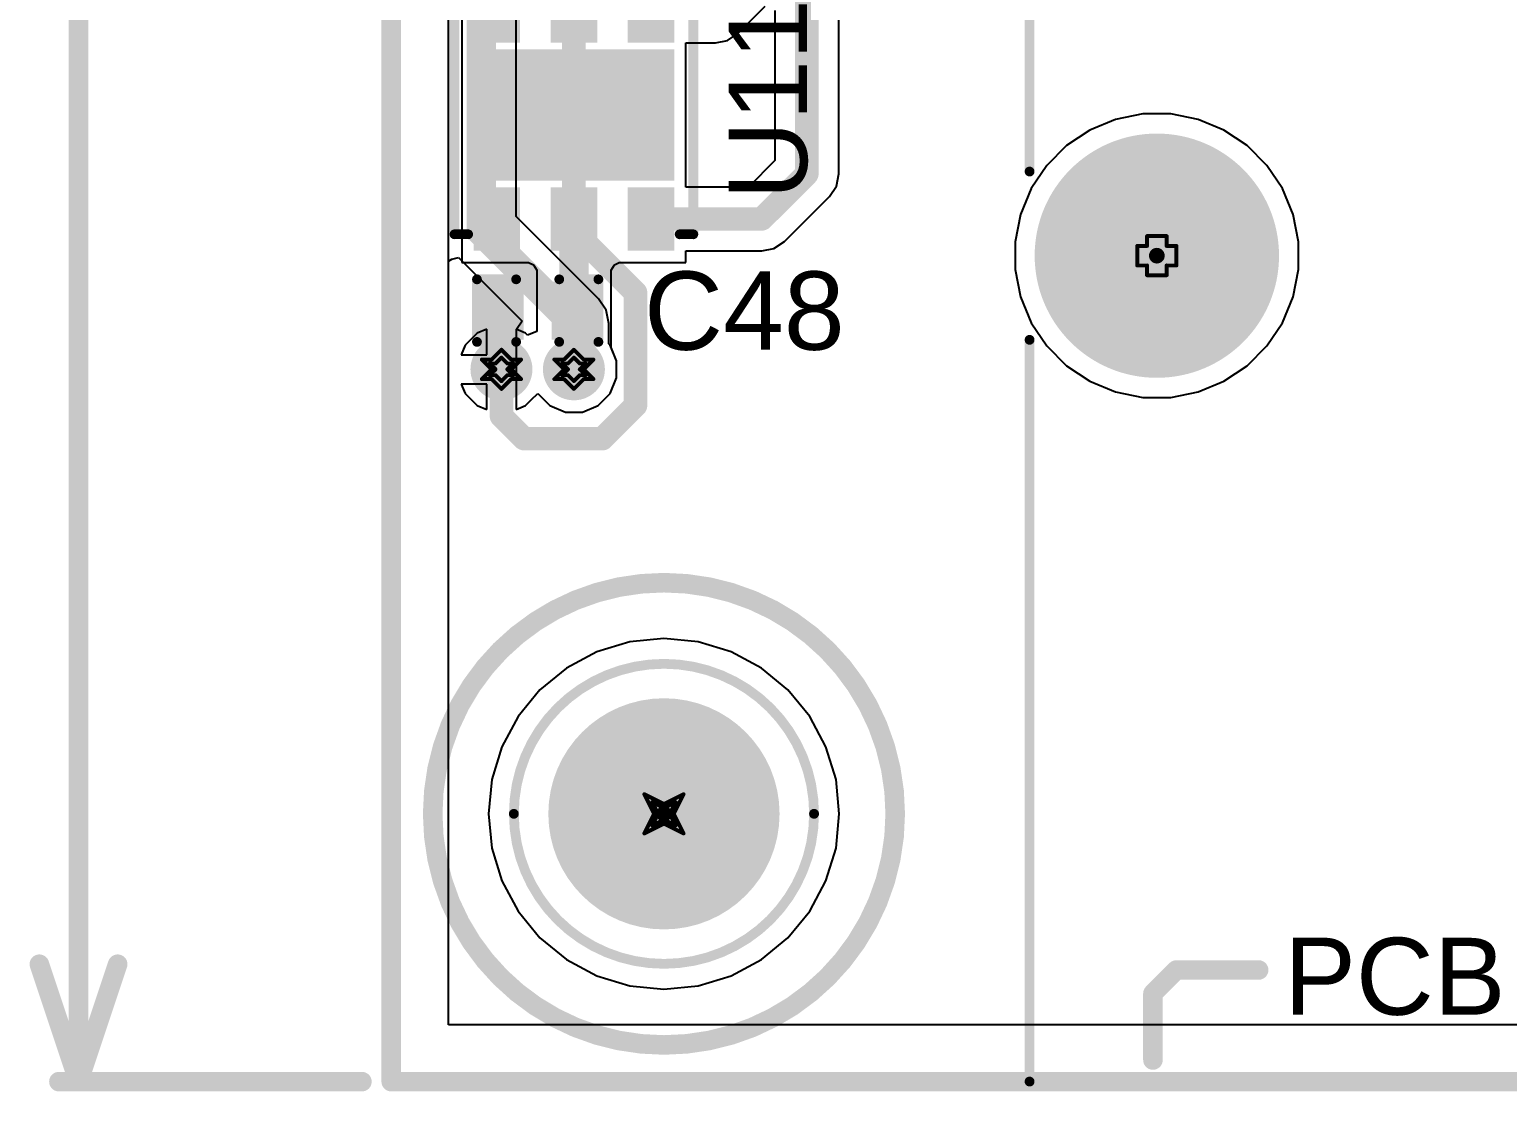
# Model space of a CAD drawing. Header units: inches. Extents: x -18 to 237, y -41 to 211.
# Drawn here: x -8.23 to 10.94, y -3.6 to 10.18 of the extents above; entities that cross this region are included whole.
import ezdxf

# ---------------------------------------------------------------- set-up
doc = ezdxf.new("R2010")
doc.units = ezdxf.units.IN
for name, color, linetype in [('Board Outline', 216, 'Continuous'), ('Bottom Layer', 5, 'Continuous'), ('Bottom Solder', 6, 'Continuous'), ('Dimensions', 6, 'Continuous'), ('Drill Drawing', 1, 'Continuous'), ('Keep-Out Layer', 6, 'Continuous'), ('Pad Holes', 156, 'Continuous'), ('Top Layer', 1, 'Continuous'), ('Top Overlay', 2, 'Continuous'), ('Top Paste', 8, 'Continuous'), ('Top Solder', 216, 'Continuous'), ('Via Holes', 16, 'Continuous')]:
    doc.layers.add(name, color=color, linetype=linetype)
doc.styles.add('Arial', font='', dxfattribs={"height": 0.2})
doc.styles.get('Arial').set_extended_font_data('Arial')

# ---------------------------------------------------------------- blocks, each defined once
blk = doc.blocks.new('DS1133_01_S60BPS_4')
at = {"layer": 'Bottom Solder'}
h = blk.add_hatch(color=6, dxfattribs=at)
edge = h.paths.add_edge_path()
edge.add_arc((-5.08, -7.62), 0.102, 0, 360)
at = {"layer": 'Pad Holes'}
h = blk.add_hatch(color=7, dxfattribs=at)
edge = h.paths.add_edge_path()
edge.add_arc((-5.08, -7.62), 1.585, 0, 360)
at = {"layer": 'Top Solder'}
h = blk.add_hatch(color=216, dxfattribs=at)
edge = h.paths.add_edge_path()
edge.add_arc((-5.08, -7.62), 0.102, 0, 360)
at = {"layer": 'Top Overlay'}
for points in [[(-6.731, -6.528, 0.127, 0.127, 0), (-6.731, 2.337, 0.127, 0.127, 0)], [(-6.731, -18.339, 0.127, 0.127, 0), (-6.731, -8.712, 0.127, 0.127, 0)], [(-5.131, -17.196, 0.254, 0.254, 0), (-4.826, -16.891, 0.254, 0.254, 0)], [(-4.826, -16.891, 0.254, 0.254, 0), (-3.759, -16.891, 0.254, 0.254, 0)], [(-5.131, -18.059, 0.254, 0.254, 0), (-5.131, -17.196, 0.254, 0.254, 0)], [(-6.731, -18.339, 0.127, 0.127, 0), (6.731, -18.339, 0.127, 0.127, 0)]]:
    blk.add_lwpolyline(points, format="xyseb", dxfattribs=at)
for points in [[(-6.763, -6.528, 0.0635, 0.0635, 1), (-6.699, -6.528, 0.0635, 0.0635, 1)], [(-6.763, -8.712, 0.0635, 0.0635, 1), (-6.699, -8.712, 0.0635, 0.0635, 1)], [(-4.889, -16.891, 0.127, 0.127, 1), (-4.762, -16.891, 0.127, 0.127, 1)], [(-4.889, -16.891, 0.127, 0.127, 1), (-4.762, -16.891, 0.127, 0.127, 1)], [(-3.823, -16.891, 0.127, 0.127, 1), (-3.696, -16.891, 0.127, 0.127, 1)], [(-5.194, -17.196, 0.127, 0.127, 1), (-5.067, -17.196, 0.127, 0.127, 1)], [(-5.194, -17.196, 0.127, 0.127, 1), (-5.067, -17.196, 0.127, 0.127, 1)], [(-5.194, -18.059, 0.127, 0.127, 1), (-5.067, -18.059, 0.127, 0.127, 1)], [(-6.763, -18.339, 0.0635, 0.0635, 1), (-6.699, -18.339, 0.0635, 0.0635, 1)], [(-6.763, -18.339, 0.0635, 0.0635, 1), (-6.699, -18.339, 0.0635, 0.0635, 1)]]:
    blk.add_lwpolyline(points, format="xyseb", close=True, dxfattribs=at)
at = {"layer": 'Top Overlay', "style": 'Arial'}
blk.add_text('PCB Edge', height=1, dxfattribs=at).set_placement((-3.429, -17.472))
blk = doc.blocks.new('DFN_6_EP_3_3__11')
at = {"layer": 'Top Layer'}
for points in [[(-1.66, 1.2), (-1.04, 1.2), (-1.04, 0.8), (-1.66, 0.8)], [(-0.75, 1.2), (0.75, 1.2), (0.75, -1.2), (-0.75, -1.2)], [(1.04, 1.2), (1.66, 1.2), (1.66, 0.8), (1.04, 0.8)], [(-1.66, 0.2), (-1.04, 0.2), (-1.04, -0.2), (-1.66, -0.2)], [(1.04, 0.2), (1.66, 0.2), (1.66, -0.2), (1.04, -0.2)], [(-1.66, -0.8), (-1.04, -0.8), (-1.04, -1.2), (-1.66, -1.2)], [(1.04, -0.8), (1.66, -0.8), (1.66, -1.2), (1.04, -1.2)]]:
    blk.add_hatch(color=1, dxfattribs=at).paths.add_polyline_path(points)
at = {"layer": 'Top Paste'}
for points in [[(-1.66, 1.2), (-1.04, 1.2), (-1.04, 0.8), (-1.66, 0.8)], [(-0.75, 1.2), (0.75, 1.2), (0.75, -1.2), (-0.75, -1.2)], [(1.04, 1.2), (1.66, 1.2), (1.66, 0.8), (1.04, 0.8)], [(-1.66, 0.2), (-1.04, 0.2), (-1.04, -0.2), (-1.66, -0.2)], [(1.04, 0.2), (1.66, 0.2), (1.66, -0.2), (1.04, -0.2)], [(-1.66, -0.8), (-1.04, -0.8), (-1.04, -1.2), (-1.66, -1.2)], [(1.04, -0.8), (1.66, -0.8), (1.66, -1.2), (1.04, -1.2)]]:
    blk.add_hatch(color=8, dxfattribs=at).paths.add_polyline_path(points)
at = {"layer": 'Top Solder'}
for points in [[(-1.762, 1.302), (-0.938, 1.302), (-0.938, 0.698), (-1.762, 0.698)], [(-0.852, 1.302), (0.852, 1.302), (0.852, -1.302), (-0.852, -1.302)], [(0.938, 1.302), (1.762, 1.302), (1.762, 0.698), (0.938, 0.698)], [(-1.762, 0.302), (-0.938, 0.302), (-0.938, -0.302), (-1.762, -0.302)], [(0.938, 0.302), (1.762, 0.302), (1.762, -0.302), (0.938, -0.302)], [(-1.762, -0.698), (-0.938, -0.698), (-0.938, -1.302), (-1.762, -1.302)], [(0.938, -0.698), (1.762, -0.698), (1.762, -1.302), (0.938, -1.302)]]:
    blk.add_hatch(color=216, dxfattribs=at).paths.add_polyline_path(points)
at = {"layer": 'Top Overlay'}
for points in [[(1.549, 1.549, 0.127, 0.127, 0), (-1.549, 1.549, 0.127, 0.127, 0)], [(-1.549, 1.372, 0.127, 0.127, 0), (-1.549, 1.549, 0.127, 0.127, 0)], [(1.549, 1.372, 0.127, 0.127, 0), (1.549, 1.549, 0.127, 0.127, 0)], [(-1.829, 1.016, 0.127, 0.127, 0), (-1.956, 1.143, 0.127, 0.127, 0)], [(-1.956, 0.889, 0.127, 0.127, 0), (-1.956, 1.143, 0.127, 0.127, 0)], [(-1.956, 0.889, 0.127, 0.127, 0), (-1.829, 1.016, 0.127, 0.127, 0)], [(-1.549, -1.549, 0.127, 0.127, 0), (-1.549, -1.372, 0.127, 0.127, 0)], [(1.549, -1.549, 0.127, 0.127, 0), (1.549, -1.372, 0.127, 0.127, 0)], [(1.549, -1.549, 0.127, 0.127, 0), (-1.549, -1.549, 0.127, 0.127, 0)]]:
    blk.add_lwpolyline(points, format="xyseb", dxfattribs=at)
for points in [[(-1.581, 1.549, 0.0635, 0.0635, 1), (-1.518, 1.549, 0.0635, 0.0635, 1)], [(-1.581, 1.549, 0.0635, 0.0635, 1), (-1.518, 1.549, 0.0635, 0.0635, 1)], [(1.518, 1.549, 0.0635, 0.0635, 1), (1.581, 1.549, 0.0635, 0.0635, 1)], [(1.518, 1.549, 0.0635, 0.0635, 1), (1.581, 1.549, 0.0635, 0.0635, 1)], [(-1.581, 1.372, 0.0635, 0.0635, 1), (-1.518, 1.372, 0.0635, 0.0635, 1)], [(1.518, 1.372, 0.0635, 0.0635, 1), (1.581, 1.372, 0.0635, 0.0635, 1)], [(-1.988, 1.143, 0.0635, 0.0635, 1), (-1.924, 1.143, 0.0635, 0.0635, 1)], [(-1.988, 1.143, 0.0635, 0.0635, 1), (-1.924, 1.143, 0.0635, 0.0635, 1)], [(-1.861, 1.016, 0.0635, 0.0635, 1), (-1.797, 1.016, 0.0635, 0.0635, 1)], [(-1.861, 1.016, 0.0635, 0.0635, 1), (-1.797, 1.016, 0.0635, 0.0635, 1)], [(-1.988, 0.889, 0.0635, 0.0635, 1), (-1.924, 0.889, 0.0635, 0.0635, 1)], [(-1.988, 0.889, 0.0635, 0.0635, 1), (-1.924, 0.889, 0.0635, 0.0635, 1)], [(-1.581, -1.372, 0.0635, 0.0635, 1), (-1.518, -1.372, 0.0635, 0.0635, 1)], [(1.518, -1.372, 0.0635, 0.0635, 1), (1.581, -1.372, 0.0635, 0.0635, 1)], [(-1.581, -1.549, 0.0635, 0.0635, 1), (-1.518, -1.549, 0.0635, 0.0635, 1)], [(-1.581, -1.549, 0.0635, 0.0635, 1), (-1.518, -1.549, 0.0635, 0.0635, 1)], [(1.518, -1.549, 0.0635, 0.0635, 1), (1.581, -1.549, 0.0635, 0.0635, 1)], [(1.518, -1.549, 0.0635, 0.0635, 1), (1.581, -1.549, 0.0635, 0.0635, 1)]]:
    blk.add_lwpolyline(points, format="xyseb", close=True, dxfattribs=at)
blk = doc.blocks.new('C___0402_14')
at = {"layer": 'Top Layer'}
for points in [[(-0.699, -0.318), (-0.699, 0.318), (-0.241, 0.318), (-0.241, -0.318)], [(0.241, -0.318), (0.241, 0.318), (0.699, 0.318), (0.699, -0.318)]]:
    blk.add_hatch(color=1, dxfattribs=at).paths.add_polyline_path(points)
at = {"layer": 'Top Paste'}
for points in [[(-0.699, -0.318), (-0.699, 0.318), (-0.241, 0.318), (-0.241, -0.318)], [(0.241, -0.318), (0.241, 0.318), (0.699, 0.318), (0.699, -0.318)]]:
    blk.add_hatch(color=8, dxfattribs=at).paths.add_polyline_path(points)
at = {"layer": 'Top Solder'}
for points in [[(-0.758, -0.377), (-0.758, 0.377), (-0.181, 0.377), (-0.181, -0.377)], [(0.181, -0.377), (0.181, 0.377), (0.758, 0.377), (0.758, -0.377)]]:
    blk.add_hatch(color=216, dxfattribs=at).paths.add_polyline_path(points)
at = {"layer": 'Top Overlay'}
for points in [[(-0.279, 0.406, 0.127, 0.127, 0), (-0.787, 0.406, 0.127, 0.127, 0)], [(-0.787, 0.406, 0.127, 0.127, 0), (-0.787, -0.406, 0.127, 0.127, 0)], [(0.787, 0.406, 0.127, 0.127, 0), (0.279, 0.406, 0.127, 0.127, 0)], [(0.787, 0.406, 0.127, 0.127, 0), (0.787, -0.406, 0.127, 0.127, 0)], [(-0.279, -0.406, 0.127, 0.127, 0), (-0.787, -0.406, 0.127, 0.127, 0)], [(0.787, -0.406, 0.127, 0.127, 0), (0.279, -0.406, 0.127, 0.127, 0)]]:
    blk.add_lwpolyline(points, format="xyseb", dxfattribs=at)
for points in [[(-0.819, 0.406, 0.0635, 0.0635, 1), (-0.756, 0.406, 0.0635, 0.0635, 1)], [(-0.819, 0.406, 0.0635, 0.0635, 1), (-0.756, 0.406, 0.0635, 0.0635, 1)], [(-0.311, 0.406, 0.0635, 0.0635, 1), (-0.248, 0.406, 0.0635, 0.0635, 1)], [(0.248, 0.406, 0.0635, 0.0635, 1), (0.311, 0.406, 0.0635, 0.0635, 1)], [(0.756, 0.406, 0.0635, 0.0635, 1), (0.819, 0.406, 0.0635, 0.0635, 1)], [(0.756, 0.406, 0.0635, 0.0635, 1), (0.819, 0.406, 0.0635, 0.0635, 1)], [(-0.819, -0.406, 0.0635, 0.0635, 1), (-0.756, -0.406, 0.0635, 0.0635, 1)], [(-0.819, -0.406, 0.0635, 0.0635, 1), (-0.756, -0.406, 0.0635, 0.0635, 1)], [(-0.311, -0.406, 0.0635, 0.0635, 1), (-0.248, -0.406, 0.0635, 0.0635, 1)], [(0.248, -0.406, 0.0635, 0.0635, 1), (0.311, -0.406, 0.0635, 0.0635, 1)], [(0.756, -0.406, 0.0635, 0.0635, 1), (0.819, -0.406, 0.0635, 0.0635, 1)], [(0.756, -0.406, 0.0635, 0.0635, 1), (0.819, -0.406, 0.0635, 0.0635, 1)]]:
    blk.add_lwpolyline(points, format="xyseb", close=True, dxfattribs=at)

msp = doc.modelspace()

# ---------------------------------------------------------------- hatches: boundary and pattern name
at = {"layer": 'Bottom Layer'}
h = msp.add_hatch(color=5, dxfattribs=at)
edge = h.paths.add_edge_path()
edge.add_arc((-2.108, 5.769), 0.3, 0, 360)
h = msp.add_hatch(color=5, dxfattribs=at)
edge = h.paths.add_edge_path()
edge.add_arc((-1.168, 5.769), 0.3, 0, 360)
at = {"layer": 'Bottom Solder'}
h = msp.add_hatch(color=6, dxfattribs=at)
edge = h.paths.add_edge_path()
edge.add_arc((-2.108, 5.769), 0.402, 0, 360)
h = msp.add_hatch(color=6, dxfattribs=at)
edge = h.paths.add_edge_path()
edge.add_arc((-1.168, 5.769), 0.402, 0, 360)
h = msp.add_hatch(color=6, dxfattribs=at)
edge = h.paths.add_edge_path()
edge.add_arc((0, 0), 0.102, 0, 360)
at = {"layer": 'Pad Holes'}
h = msp.add_hatch(color=7, dxfattribs=at)
edge = h.paths.add_edge_path()
edge.add_arc((0, 0), 1.5, 0, 360)
at = {"layer": 'Top Layer'}
h = msp.add_hatch(color=1, dxfattribs=at)
edge = h.paths.add_edge_path()
edge.add_arc((-2.108, 5.769), 0.3, 0, 360)
h = msp.add_hatch(color=1, dxfattribs=at)
edge = h.paths.add_edge_path()
edge.add_arc((-1.168, 5.769), 0.3, 0, 360)
at = {"layer": 'Top Solder'}
h = msp.add_hatch(color=216, dxfattribs=at)
edge = h.paths.add_edge_path()
edge.add_arc((-2.108, 5.769), 0.402, 0, 360)
h = msp.add_hatch(color=216, dxfattribs=at)
edge = h.paths.add_edge_path()
edge.add_arc((-1.168, 5.769), 0.402, 0, 360)
h = msp.add_hatch(color=216, dxfattribs=at)
edge = h.paths.add_edge_path()
edge.add_arc((0, 0), 0.102, 0, 360)
at = {"layer": 'Via Holes'}
h = msp.add_hatch(color=7, dxfattribs=at)
edge = h.paths.add_edge_path()
edge.add_arc((-2.108, 5.769), 0.15, 0, 360)
h = msp.add_hatch(color=7, dxfattribs=at)
edge = h.paths.add_edge_path()
edge.add_arc((-1.168, 5.769), 0.15, 0, 360)

# ---------------------------------------------------------------- linework, layer by layer
at = {"layer": 'Board Outline'}
for points in [[(-3.538, 110.524, 0.254, 0.254, 0), (-3.538, -3.476, 0.254, 0.254, 0)], [(-3.538, -3.476, 0.254, 0.254, 0), (76.462, -3.476, 0.254, 0.254, 0)]]:
    msp.add_lwpolyline(points, format="xyseb", dxfattribs=at)
msp.add_lwpolyline([(-3.601, -3.476, 0.127, 0.127, 1), (-3.474, -3.476, 0.127, 0.127, 1)], format="xyseb", close=True, dxfattribs=at)
msp.add_lwpolyline([(-3.601, -3.476, 0.127, 0.127, 1), (-3.474, -3.476, 0.127, 0.127, 1)], format="xyseb", close=True, dxfattribs=at)
at = {"layer": 'Bottom Layer'}
for p, q in [((-1.915, 7.751), (-1.915, 12.201)), ((5.858, 9.012), (5.523, 8.874)), ((6.213, 9.083), (5.858, 9.012)), ((6.575, 9.083), (6.213, 9.083)), ((6.93, 9.012), (6.575, 9.083)), ((7.265, 8.874), (6.93, 9.012)), ((5.523, 8.874), (5.222, 8.672)), ((7.566, 8.672), (7.265, 8.874)), ((5.222, 8.672), (4.966, 8.416)), ((7.822, 8.416), (7.566, 8.672)), ((4.966, 8.416), (4.764, 8.115)), ((8.024, 8.115), (7.822, 8.416)), ((4.764, 8.115), (4.626, 7.78)), ((8.162, 7.78), (8.024, 8.115)), ((-0.848, 6.684), (-1.915, 7.751)), ((4.626, 7.78), (4.555, 7.425)), ((8.233, 7.425), (8.162, 7.78)), ((4.555, 7.425), (4.555, 7.063)), ((8.233, 7.063), (8.233, 7.425)), ((-2.794, 7.172), (-2.752, 7.2)), ((-2.794, -2.74), (-2.794, 7.172)), ((-2.752, 7.2), (-2.667, 7.221)), ((-2.667, 7.221), (-1.841, 6.395)), ((4.555, 7.063), (4.626, 6.708)), ((8.162, 6.708), (8.233, 7.063)), ((-0.75, 6.537), (-0.848, 6.684)), ((-0.848, 6.684), (-0.848, 6.684)), ((-0.715, 6.363), (-0.75, 6.537)), ((4.626, 6.708), (4.764, 6.373)), ((8.024, 6.373), (8.162, 6.708)), ((-1.841, 6.395), (-1.913, 6.288)), ((-0.715, 6.099), (-0.715, 6.363)), ((4.764, 6.373), (4.966, 6.072)), ((7.822, 6.072), (8.024, 6.373)), ((-2.422, 6.238), (-2.578, 6.083)), ((-2.299, 6.29), (-2.422, 6.238)), ((-2.299, 5.959), (-2.299, 6.29)), ((-1.913, 6.288), (-1.918, 6.29)), ((-1.918, 6.29), (-1.918, 5.769)), ((-2.578, 6.083), (-2.629, 5.959)), ((-2.629, 5.959), (-2.299, 5.959)), ((-0.699, 6.083), (-0.715, 6.099)), ((-0.614, 5.879), (-0.699, 6.083)), ((4.966, 6.072), (5.222, 5.816)), ((7.566, 5.816), (7.822, 6.072)), ((-1.918, 5.769), (-1.918, 5.248)), ((-0.614, 5.659), (-0.614, 5.879)), ((5.222, 5.816), (5.523, 5.614)), ((7.265, 5.614), (7.566, 5.816)), ((-2.299, 5.578), (-2.629, 5.578)), ((-2.629, 5.578), (-2.578, 5.455)), ((-2.299, 5.248), (-2.299, 5.578)), ((-0.699, 5.455), (-0.614, 5.659)), ((5.523, 5.614), (5.858, 5.476)), ((6.93, 5.476), (7.265, 5.614)), ((-2.578, 5.455), (-2.422, 5.299)), ((-1.794, 5.299), (-1.721, 5.372)), ((-1.721, 5.372), (-1.638, 5.455)), ((-1.638, 5.455), (-1.555, 5.372)), ((-1.555, 5.372), (-1.482, 5.299)), ((-0.855, 5.299), (-0.699, 5.455)), ((5.858, 5.476), (6.213, 5.405)), ((6.213, 5.405), (6.575, 5.405)), ((6.575, 5.405), (6.93, 5.476)), ((-2.422, 5.299), (-2.299, 5.248)), ((-1.918, 5.248), (-1.794, 5.299)), ((-1.482, 5.299), (-1.279, 5.215)), ((-1.279, 5.215), (-1.058, 5.215)), ((-1.058, 5.215), (-0.855, 5.299)), ((-0.444, 2.232), (-0.871, 2.102)), ((0, 2.275), (-0.444, 2.232)), ((0.444, 2.232), (0, 2.275)), ((0.871, 2.102), (0.444, 2.232)), ((-0.871, 2.102), (-1.264, 1.892)), ((1.264, 1.892), (0.871, 2.102)), ((-1.264, 1.892), (-1.609, 1.609)), ((1.609, 1.609), (1.264, 1.892)), ((-1.609, 1.609), (-1.892, 1.264)), ((1.892, 1.264), (1.609, 1.609)), ((-1.892, 1.264), (-2.102, 0.871)), ((2.102, 0.871), (1.892, 1.264)), ((-2.102, 0.871), (-2.232, 0.444)), ((2.232, 0.444), (2.102, 0.871)), ((-2.232, 0.444), (-2.275, 0)), ((2.275, 0), (2.232, 0.444)), ((-2.275, 0), (-2.232, -0.444)), ((2.232, -0.444), (2.275, 0)), ((-2.232, -0.444), (-2.102, -0.871)), ((2.102, -0.871), (2.232, -0.444)), ((-2.102, -0.871), (-1.892, -1.264)), ((1.892, -1.264), (2.102, -0.871)), ((-1.892, -1.264), (-1.609, -1.609)), ((1.609, -1.609), (1.892, -1.264)), ((-1.609, -1.609), (-1.264, -1.892)), ((1.264, -1.892), (1.609, -1.609)), ((-1.264, -1.892), (-0.871, -2.102)), ((0.871, -2.102), (1.264, -1.892)), ((-0.871, -2.102), (-0.444, -2.232)), ((0.444, -2.232), (0.871, -2.102)), ((-0.444, -2.232), (0, -2.275)), ((0, -2.275), (0.444, -2.232)), ((75.819, -2.74), (-2.794, -2.74))]:
    msp.add_line(p, q, dxfattribs=at)
for points in [[(-2.368, 7.563, 0.381, 0.381, 0), (-2.368, 12.678, 0.381, 0.381, 0)], [(-1.168, 7.563, 0.305, 0.305, 0), (-1.168, 11.103, 0.305, 0.305, 0)], [(-2.368, 7.563, 0.381, 0.381, 0), (-1.168, 6.363, 0.381, 0.381, 0)], [(-1.168, 7.563, 0.305, 0.305, 0), (-0.369, 6.764, 0.305, 0.305, 0)], [(-0.369, 5.3, 0.305, 0.305, 0), (-0.369, 6.764, 0.305, 0.305, 0)], [(-1.168, 5.769, 0.381, 0.381, 0), (-1.168, 6.363, 0.381, 0.381, 0)], [(-2.108, 5.162, 0.305, 0.305, 0), (-2.108, 5.769, 0.305, 0.305, 0)], [(-0.8, 4.869, 0.305, 0.305, 0), (-0.369, 5.3, 0.305, 0.305, 0)], [(-2.108, 5.162, 0.305, 0.305, 0), (-1.815, 4.869, 0.305, 0.305, 0)], [(-1.815, 4.869, 0.305, 0.305, 0), (-0.8, 4.869, 0.305, 0.305, 0)]]:
    msp.add_lwpolyline(points, format="xyseb", dxfattribs=at)
for points in [[(-2.464, 7.563, 0.191, 0.191, 1), (-2.273, 7.563, 0.191, 0.191, 1)], [(-2.464, 7.563, 0.191, 0.191, 1), (-2.273, 7.563, 0.191, 0.191, 1)], [(-1.245, 7.563, 0.152, 0.152, 1), (-1.092, 7.563, 0.152, 0.152, 1)], [(-1.245, 7.563, 0.152, 0.152, 1), (-1.092, 7.563, 0.152, 0.152, 1)], [(-0.445, 6.764, 0.152, 0.152, 1), (-0.292, 6.764, 0.152, 0.152, 1)], [(-0.445, 6.764, 0.152, 0.152, 1), (-0.292, 6.764, 0.152, 0.152, 1)], [(-1.264, 6.363, 0.191, 0.191, 1), (-1.073, 6.363, 0.191, 0.191, 1)], [(-1.264, 6.363, 0.191, 0.191, 1), (-1.073, 6.363, 0.191, 0.191, 1)], [(-1.264, 5.769, 0.191, 0.191, 1), (-1.073, 5.769, 0.191, 0.191, 1)], [(-2.184, 5.769, 0.152, 0.152, 1), (-2.032, 5.769, 0.152, 0.152, 1)], [(-0.445, 5.3, 0.152, 0.152, 1), (-0.292, 5.3, 0.152, 0.152, 1)], [(-0.445, 5.3, 0.152, 0.152, 1), (-0.292, 5.3, 0.152, 0.152, 1)], [(-2.184, 5.162, 0.152, 0.152, 1), (-2.032, 5.162, 0.152, 0.152, 1)], [(-2.184, 5.162, 0.152, 0.152, 1), (-2.032, 5.162, 0.152, 0.152, 1)], [(-1.891, 4.869, 0.152, 0.152, 1), (-1.739, 4.869, 0.152, 0.152, 1)], [(-1.891, 4.869, 0.152, 0.152, 1), (-1.739, 4.869, 0.152, 0.152, 1)], [(-0.876, 4.869, 0.152, 0.152, 1), (-0.723, 4.869, 0.152, 0.152, 1)], [(-0.876, 4.869, 0.152, 0.152, 1), (-0.723, 4.869, 0.152, 0.152, 1)]]:
    msp.add_lwpolyline(points, format="xyseb", close=True, dxfattribs=at)
at = {"layer": 'Dimensions'}
for points in [[(-7.595, -3.476, 0.254, 0.254, 0), (-7.595, 45.347, 0.254, 0.254, 0)], [(-8.103, -1.952, 0.254, 0.254, 0), (-7.595, -3.476, 0.254, 0.254, 0)], [(-7.595, -3.476, 0.254, 0.254, 0), (-7.087, -1.952, 0.254, 0.254, 0)], [(-7.849, -3.476, 0.254, 0.254, 0), (-3.919, -3.476, 0.254, 0.254, 0)]]:
    msp.add_lwpolyline(points, format="xyseb", dxfattribs=at)
for points in [[(3, 0, 0.254, 0.254, 1), (-3, 0, 0.254, 0.254, 1)], [(-3.063, 0, 0.127, 0.127, 1), (-2.936, 0, 0.127, 0.127, 1)], [(2.936, 0, 0.127, 0.127, 1), (3.063, 0, 0.127, 0.127, 1)], [(-8.166, -1.952, 0.127, 0.127, 1), (-8.039, -1.952, 0.127, 0.127, 1)], [(-7.15, -1.952, 0.127, 0.127, 1), (-7.023, -1.952, 0.127, 0.127, 1)], [(-7.912, -3.476, 0.127, 0.127, 1), (-7.785, -3.476, 0.127, 0.127, 1)], [(-7.658, -3.476, 0.127, 0.127, 1), (-7.531, -3.476, 0.127, 0.127, 1)], [(-7.658, -3.476, 0.127, 0.127, 1), (-7.531, -3.476, 0.127, 0.127, 1)], [(-7.658, -3.476, 0.127, 0.127, 1), (-7.531, -3.476, 0.127, 0.127, 1)], [(-3.982, -3.476, 0.127, 0.127, 1), (-3.855, -3.476, 0.127, 0.127, 1)]]:
    msp.add_lwpolyline(points, format="xyseb", close=True, dxfattribs=at)
at = {"layer": 'Drill Drawing'}
for points in [[(6.267, 7.371, 0.0508, 0.0508, 0), (6.267, 7.498, 0.0508, 0.0508, 0)], [(6.267, 7.498, 0.0508, 0.0508, 0), (6.521, 7.498, 0.0508, 0.0508, 0)], [(6.521, 7.371, 0.0508, 0.0508, 0), (6.521, 7.498, 0.0508, 0.0508, 0)], [(6.14, 7.117, 0.0508, 0.0508, 0), (6.14, 7.371, 0.0508, 0.0508, 0)], [(6.14, 7.371, 0.0508, 0.0508, 0), (6.267, 7.371, 0.0508, 0.0508, 0)], [(6.521, 7.371, 0.0508, 0.0508, 0), (6.648, 7.371, 0.0508, 0.0508, 0)], [(6.648, 7.117, 0.0508, 0.0508, 0), (6.648, 7.371, 0.0508, 0.0508, 0)], [(6.14, 7.117, 0.0508, 0.0508, 0), (6.267, 7.117, 0.0508, 0.0508, 0)], [(6.267, 6.99, 0.0508, 0.0508, 0), (6.267, 7.117, 0.0508, 0.0508, 0)], [(6.521, 7.117, 0.0508, 0.0508, 0), (6.648, 7.117, 0.0508, 0.0508, 0)], [(6.521, 6.99, 0.0508, 0.0508, 0), (6.521, 7.117, 0.0508, 0.0508, 0)], [(6.267, 6.99, 0.0508, 0.0508, 0), (6.521, 6.99, 0.0508, 0.0508, 0)], [(-2.235, 5.896, 0.0508, 0.0508, 0), (-2.108, 6.023, 0.0508, 0.0508, 0)], [(-2.184, 5.845, 0.0508, 0.0508, 0), (-2.108, 5.921, 0.0508, 0.0508, 0)], [(-2.108, 6.023, 0.0508, 0.0508, 0), (-1.981, 5.896, 0.0508, 0.0508, 0)], [(-2.108, 5.921, 0.0508, 0.0508, 0), (-2.032, 5.845, 0.0508, 0.0508, 0)], [(-1.295, 5.896, 0.0508, 0.0508, 0), (-1.168, 6.023, 0.0508, 0.0508, 0)], [(-1.245, 5.845, 0.0508, 0.0508, 0), (-1.168, 5.921, 0.0508, 0.0508, 0)], [(-1.168, 6.023, 0.0508, 0.0508, 0), (-1.041, 5.896, 0.0508, 0.0508, 0)], [(-1.168, 5.921, 0.0508, 0.0508, 0), (-1.092, 5.845, 0.0508, 0.0508, 0)], [(-2.362, 5.896, 0.0508, 0.0508, 0), (-2.235, 5.769, 0.0508, 0.0508, 0)], [(-2.362, 5.896, 0.0508, 0.0508, 0), (-2.235, 5.896, 0.0508, 0.0508, 0)], [(-2.362, 5.642, 0.0508, 0.0508, 0), (-2.235, 5.769, 0.0508, 0.0508, 0)], [(-2.261, 5.845, 0.0508, 0.0508, 0), (-2.184, 5.769, 0.0508, 0.0508, 0)], [(-2.261, 5.845, 0.0508, 0.0508, 0), (-2.184, 5.845, 0.0508, 0.0508, 0)], [(-2.261, 5.693, 0.0508, 0.0508, 0), (-2.184, 5.769, 0.0508, 0.0508, 0)], [(-2.032, 5.845, 0.0508, 0.0508, 0), (-1.956, 5.845, 0.0508, 0.0508, 0)], [(-2.032, 5.769, 0.0508, 0.0508, 0), (-1.956, 5.845, 0.0508, 0.0508, 0)], [(-2.032, 5.769, 0.0508, 0.0508, 0), (-1.956, 5.693, 0.0508, 0.0508, 0)], [(-1.981, 5.896, 0.0508, 0.0508, 0), (-1.854, 5.896, 0.0508, 0.0508, 0)], [(-1.981, 5.769, 0.0508, 0.0508, 0), (-1.854, 5.896, 0.0508, 0.0508, 0)], [(-1.981, 5.769, 0.0508, 0.0508, 0), (-1.854, 5.642, 0.0508, 0.0508, 0)], [(-1.422, 5.896, 0.0508, 0.0508, 0), (-1.295, 5.769, 0.0508, 0.0508, 0)], [(-1.422, 5.896, 0.0508, 0.0508, 0), (-1.295, 5.896, 0.0508, 0.0508, 0)], [(-1.422, 5.642, 0.0508, 0.0508, 0), (-1.295, 5.769, 0.0508, 0.0508, 0)], [(-1.321, 5.845, 0.0508, 0.0508, 0), (-1.245, 5.769, 0.0508, 0.0508, 0)], [(-1.321, 5.845, 0.0508, 0.0508, 0), (-1.245, 5.845, 0.0508, 0.0508, 0)], [(-1.321, 5.693, 0.0508, 0.0508, 0), (-1.245, 5.769, 0.0508, 0.0508, 0)], [(-1.092, 5.845, 0.0508, 0.0508, 0), (-1.016, 5.845, 0.0508, 0.0508, 0)], [(-1.092, 5.769, 0.0508, 0.0508, 0), (-1.016, 5.845, 0.0508, 0.0508, 0)], [(-1.092, 5.769, 0.0508, 0.0508, 0), (-1.016, 5.693, 0.0508, 0.0508, 0)], [(-1.041, 5.896, 0.0508, 0.0508, 0), (-0.914, 5.896, 0.0508, 0.0508, 0)], [(-1.041, 5.769, 0.0508, 0.0508, 0), (-0.914, 5.896, 0.0508, 0.0508, 0)], [(-1.041, 5.769, 0.0508, 0.0508, 0), (-0.914, 5.642, 0.0508, 0.0508, 0)], [(-2.362, 5.642, 0.0508, 0.0508, 0), (-2.235, 5.642, 0.0508, 0.0508, 0)], [(-2.261, 5.693, 0.0508, 0.0508, 0), (-2.184, 5.693, 0.0508, 0.0508, 0)], [(-2.235, 5.642, 0.0508, 0.0508, 0), (-2.108, 5.515, 0.0508, 0.0508, 0)], [(-2.184, 5.693, 0.0508, 0.0508, 0), (-2.108, 5.616, 0.0508, 0.0508, 0)], [(-2.108, 5.616, 0.0508, 0.0508, 0), (-2.032, 5.693, 0.0508, 0.0508, 0)], [(-2.108, 5.515, 0.0508, 0.0508, 0), (-1.981, 5.642, 0.0508, 0.0508, 0)], [(-2.032, 5.693, 0.0508, 0.0508, 0), (-1.956, 5.693, 0.0508, 0.0508, 0)], [(-1.981, 5.642, 0.0508, 0.0508, 0), (-1.854, 5.642, 0.0508, 0.0508, 0)], [(-1.422, 5.642, 0.0508, 0.0508, 0), (-1.295, 5.642, 0.0508, 0.0508, 0)], [(-1.321, 5.693, 0.0508, 0.0508, 0), (-1.245, 5.693, 0.0508, 0.0508, 0)], [(-1.295, 5.642, 0.0508, 0.0508, 0), (-1.168, 5.515, 0.0508, 0.0508, 0)], [(-1.245, 5.693, 0.0508, 0.0508, 0), (-1.168, 5.616, 0.0508, 0.0508, 0)], [(-1.168, 5.616, 0.0508, 0.0508, 0), (-1.092, 5.693, 0.0508, 0.0508, 0)], [(-1.168, 5.515, 0.0508, 0.0508, 0), (-1.041, 5.642, 0.0508, 0.0508, 0)], [(-1.092, 5.693, 0.0508, 0.0508, 0), (-1.016, 5.693, 0.0508, 0.0508, 0)], [(-1.041, 5.642, 0.0508, 0.0508, 0), (-0.914, 5.642, 0.0508, 0.0508, 0)], [(-0.254, 0.254, 0.0508, 0.0508, 0), (0, 0.127, 0.0508, 0.0508, 0)], [(-0.254, 0.254, 0.0508, 0.0508, 0), (-0.127, 0, 0.0508, 0.0508, 0)], [(0, 0.127, 0.0508, 0.0508, 0), (0.254, 0.254, 0.0508, 0.0508, 0)], [(0.127, 0, 0.0508, 0.0508, 0), (0.254, 0.254, 0.0508, 0.0508, 0)], [(-0.254, -0.254, 0.0508, 0.0508, 0), (-0.127, 0, 0.0508, 0.0508, 0)], [(-0.152, 0.152, 0.0508, 0.0508, 0), (0, 0.076, 0.0508, 0.0508, 0)], [(-0.152, 0.152, 0.0508, 0.0508, 0), (-0.076, 0, 0.0508, 0.0508, 0)], [(-0.152, -0.152, 0.0508, 0.0508, 0), (-0.076, 0, 0.0508, 0.0508, 0)], [(0, 0.076, 0.0508, 0.0508, 0), (0.152, 0.152, 0.0508, 0.0508, 0)], [(0.076, 0, 0.0508, 0.0508, 0), (0.152, 0.152, 0.0508, 0.0508, 0)], [(0.076, 0, 0.0508, 0.0508, 0), (0.152, -0.152, 0.0508, 0.0508, 0)], [(0.127, 0, 0.0508, 0.0508, 0), (0.254, -0.254, 0.0508, 0.0508, 0)], [(-0.254, -0.254, 0.0508, 0.0508, 0), (0, -0.127, 0.0508, 0.0508, 0)], [(-0.152, -0.152, 0.0508, 0.0508, 0), (0, -0.076, 0.0508, 0.0508, 0)], [(0, -0.076, 0.0508, 0.0508, 0), (0.152, -0.152, 0.0508, 0.0508, 0)], [(0, -0.127, 0.0508, 0.0508, 0), (0.254, -0.254, 0.0508, 0.0508, 0)]]:
    msp.add_lwpolyline(points, format="xyseb", dxfattribs=at)
for points in [[(6.254, 7.498, 0.0254, 0.0254, 1), (6.28, 7.498, 0.0254, 0.0254, 1)], [(6.254, 7.498, 0.0254, 0.0254, 1), (6.28, 7.498, 0.0254, 0.0254, 1)], [(6.508, 7.498, 0.0254, 0.0254, 1), (6.534, 7.498, 0.0254, 0.0254, 1)], [(6.508, 7.498, 0.0254, 0.0254, 1), (6.534, 7.498, 0.0254, 0.0254, 1)], [(6.127, 7.371, 0.0254, 0.0254, 1), (6.153, 7.371, 0.0254, 0.0254, 1)], [(6.127, 7.371, 0.0254, 0.0254, 1), (6.153, 7.371, 0.0254, 0.0254, 1)], [(6.254, 7.371, 0.0254, 0.0254, 1), (6.28, 7.371, 0.0254, 0.0254, 1)], [(6.254, 7.371, 0.0254, 0.0254, 1), (6.28, 7.371, 0.0254, 0.0254, 1)], [(6.508, 7.371, 0.0254, 0.0254, 1), (6.534, 7.371, 0.0254, 0.0254, 1)], [(6.508, 7.371, 0.0254, 0.0254, 1), (6.534, 7.371, 0.0254, 0.0254, 1)], [(6.635, 7.371, 0.0254, 0.0254, 1), (6.661, 7.371, 0.0254, 0.0254, 1)], [(6.635, 7.371, 0.0254, 0.0254, 1), (6.661, 7.371, 0.0254, 0.0254, 1)], [(6.127, 7.117, 0.0254, 0.0254, 1), (6.153, 7.117, 0.0254, 0.0254, 1)], [(6.127, 7.117, 0.0254, 0.0254, 1), (6.153, 7.117, 0.0254, 0.0254, 1)], [(6.254, 7.117, 0.0254, 0.0254, 1), (6.28, 7.117, 0.0254, 0.0254, 1)], [(6.254, 7.117, 0.0254, 0.0254, 1), (6.28, 7.117, 0.0254, 0.0254, 1)], [(6.508, 7.117, 0.0254, 0.0254, 1), (6.534, 7.117, 0.0254, 0.0254, 1)], [(6.508, 7.117, 0.0254, 0.0254, 1), (6.534, 7.117, 0.0254, 0.0254, 1)], [(6.635, 7.117, 0.0254, 0.0254, 1), (6.661, 7.117, 0.0254, 0.0254, 1)], [(6.635, 7.117, 0.0254, 0.0254, 1), (6.661, 7.117, 0.0254, 0.0254, 1)], [(6.254, 6.99, 0.0254, 0.0254, 1), (6.28, 6.99, 0.0254, 0.0254, 1)], [(6.254, 6.99, 0.0254, 0.0254, 1), (6.28, 6.99, 0.0254, 0.0254, 1)], [(6.508, 6.99, 0.0254, 0.0254, 1), (6.534, 6.99, 0.0254, 0.0254, 1)], [(6.508, 6.99, 0.0254, 0.0254, 1), (6.534, 6.99, 0.0254, 0.0254, 1)], [(-2.121, 6.023, 0.0254, 0.0254, 1), (-2.095, 6.023, 0.0254, 0.0254, 1)], [(-2.121, 6.023, 0.0254, 0.0254, 1), (-2.095, 6.023, 0.0254, 0.0254, 1)], [(-2.121, 5.921, 0.0254, 0.0254, 1), (-2.095, 5.921, 0.0254, 0.0254, 1)], [(-2.121, 5.921, 0.0254, 0.0254, 1), (-2.095, 5.921, 0.0254, 0.0254, 1)], [(-1.181, 6.023, 0.0254, 0.0254, 1), (-1.156, 6.023, 0.0254, 0.0254, 1)], [(-1.181, 6.023, 0.0254, 0.0254, 1), (-1.156, 6.023, 0.0254, 0.0254, 1)], [(-1.181, 5.921, 0.0254, 0.0254, 1), (-1.156, 5.921, 0.0254, 0.0254, 1)], [(-1.181, 5.921, 0.0254, 0.0254, 1), (-1.156, 5.921, 0.0254, 0.0254, 1)], [(-2.375, 5.896, 0.0254, 0.0254, 1), (-2.349, 5.896, 0.0254, 0.0254, 1)], [(-2.375, 5.896, 0.0254, 0.0254, 1), (-2.349, 5.896, 0.0254, 0.0254, 1)], [(-2.273, 5.845, 0.0254, 0.0254, 1), (-2.248, 5.845, 0.0254, 0.0254, 1)], [(-2.273, 5.845, 0.0254, 0.0254, 1), (-2.248, 5.845, 0.0254, 0.0254, 1)], [(-2.248, 5.896, 0.0254, 0.0254, 1), (-2.222, 5.896, 0.0254, 0.0254, 1)], [(-2.248, 5.896, 0.0254, 0.0254, 1), (-2.222, 5.896, 0.0254, 0.0254, 1)], [(-2.248, 5.769, 0.0254, 0.0254, 1), (-2.222, 5.769, 0.0254, 0.0254, 1)], [(-2.248, 5.769, 0.0254, 0.0254, 1), (-2.222, 5.769, 0.0254, 0.0254, 1)], [(-2.197, 5.845, 0.0254, 0.0254, 1), (-2.172, 5.845, 0.0254, 0.0254, 1)], [(-2.197, 5.845, 0.0254, 0.0254, 1), (-2.172, 5.845, 0.0254, 0.0254, 1)], [(-2.197, 5.769, 0.0254, 0.0254, 1), (-2.172, 5.769, 0.0254, 0.0254, 1)], [(-2.197, 5.769, 0.0254, 0.0254, 1), (-2.172, 5.769, 0.0254, 0.0254, 1)], [(-2.045, 5.845, 0.0254, 0.0254, 1), (-2.019, 5.845, 0.0254, 0.0254, 1)], [(-2.045, 5.845, 0.0254, 0.0254, 1), (-2.019, 5.845, 0.0254, 0.0254, 1)], [(-2.045, 5.769, 0.0254, 0.0254, 1), (-2.019, 5.769, 0.0254, 0.0254, 1)], [(-2.045, 5.769, 0.0254, 0.0254, 1), (-2.019, 5.769, 0.0254, 0.0254, 1)], [(-1.994, 5.896, 0.0254, 0.0254, 1), (-1.968, 5.896, 0.0254, 0.0254, 1)], [(-1.994, 5.896, 0.0254, 0.0254, 1), (-1.968, 5.896, 0.0254, 0.0254, 1)], [(-1.994, 5.769, 0.0254, 0.0254, 1), (-1.968, 5.769, 0.0254, 0.0254, 1)], [(-1.994, 5.769, 0.0254, 0.0254, 1), (-1.968, 5.769, 0.0254, 0.0254, 1)], [(-1.968, 5.845, 0.0254, 0.0254, 1), (-1.943, 5.845, 0.0254, 0.0254, 1)], [(-1.968, 5.845, 0.0254, 0.0254, 1), (-1.943, 5.845, 0.0254, 0.0254, 1)], [(-1.867, 5.896, 0.0254, 0.0254, 1), (-1.841, 5.896, 0.0254, 0.0254, 1)], [(-1.867, 5.896, 0.0254, 0.0254, 1), (-1.841, 5.896, 0.0254, 0.0254, 1)], [(-1.435, 5.896, 0.0254, 0.0254, 1), (-1.41, 5.896, 0.0254, 0.0254, 1)], [(-1.435, 5.896, 0.0254, 0.0254, 1), (-1.41, 5.896, 0.0254, 0.0254, 1)], [(-1.333, 5.845, 0.0254, 0.0254, 1), (-1.308, 5.845, 0.0254, 0.0254, 1)], [(-1.333, 5.845, 0.0254, 0.0254, 1), (-1.308, 5.845, 0.0254, 0.0254, 1)], [(-1.308, 5.896, 0.0254, 0.0254, 1), (-1.283, 5.896, 0.0254, 0.0254, 1)], [(-1.308, 5.896, 0.0254, 0.0254, 1), (-1.283, 5.896, 0.0254, 0.0254, 1)], [(-1.308, 5.769, 0.0254, 0.0254, 1), (-1.283, 5.769, 0.0254, 0.0254, 1)], [(-1.308, 5.769, 0.0254, 0.0254, 1), (-1.283, 5.769, 0.0254, 0.0254, 1)], [(-1.257, 5.845, 0.0254, 0.0254, 1), (-1.232, 5.845, 0.0254, 0.0254, 1)], [(-1.257, 5.845, 0.0254, 0.0254, 1), (-1.232, 5.845, 0.0254, 0.0254, 1)], [(-1.257, 5.769, 0.0254, 0.0254, 1), (-1.232, 5.769, 0.0254, 0.0254, 1)], [(-1.257, 5.769, 0.0254, 0.0254, 1), (-1.232, 5.769, 0.0254, 0.0254, 1)], [(-1.105, 5.845, 0.0254, 0.0254, 1), (-1.079, 5.845, 0.0254, 0.0254, 1)], [(-1.105, 5.845, 0.0254, 0.0254, 1), (-1.079, 5.845, 0.0254, 0.0254, 1)], [(-1.105, 5.769, 0.0254, 0.0254, 1), (-1.079, 5.769, 0.0254, 0.0254, 1)], [(-1.105, 5.769, 0.0254, 0.0254, 1), (-1.079, 5.769, 0.0254, 0.0254, 1)], [(-1.054, 5.896, 0.0254, 0.0254, 1), (-1.029, 5.896, 0.0254, 0.0254, 1)], [(-1.054, 5.896, 0.0254, 0.0254, 1), (-1.029, 5.896, 0.0254, 0.0254, 1)], [(-1.054, 5.769, 0.0254, 0.0254, 1), (-1.029, 5.769, 0.0254, 0.0254, 1)], [(-1.054, 5.769, 0.0254, 0.0254, 1), (-1.029, 5.769, 0.0254, 0.0254, 1)], [(-1.029, 5.845, 0.0254, 0.0254, 1), (-1.003, 5.845, 0.0254, 0.0254, 1)], [(-1.029, 5.845, 0.0254, 0.0254, 1), (-1.003, 5.845, 0.0254, 0.0254, 1)], [(-0.927, 5.896, 0.0254, 0.0254, 1), (-0.902, 5.896, 0.0254, 0.0254, 1)], [(-0.927, 5.896, 0.0254, 0.0254, 1), (-0.902, 5.896, 0.0254, 0.0254, 1)], [(-2.375, 5.642, 0.0254, 0.0254, 1), (-2.349, 5.642, 0.0254, 0.0254, 1)], [(-2.375, 5.642, 0.0254, 0.0254, 1), (-2.349, 5.642, 0.0254, 0.0254, 1)], [(-2.273, 5.693, 0.0254, 0.0254, 1), (-2.248, 5.693, 0.0254, 0.0254, 1)], [(-2.273, 5.693, 0.0254, 0.0254, 1), (-2.248, 5.693, 0.0254, 0.0254, 1)], [(-2.248, 5.642, 0.0254, 0.0254, 1), (-2.222, 5.642, 0.0254, 0.0254, 1)], [(-2.248, 5.642, 0.0254, 0.0254, 1), (-2.222, 5.642, 0.0254, 0.0254, 1)], [(-2.197, 5.693, 0.0254, 0.0254, 1), (-2.172, 5.693, 0.0254, 0.0254, 1)], [(-2.197, 5.693, 0.0254, 0.0254, 1), (-2.172, 5.693, 0.0254, 0.0254, 1)], [(-2.121, 5.616, 0.0254, 0.0254, 1), (-2.095, 5.616, 0.0254, 0.0254, 1)], [(-2.121, 5.616, 0.0254, 0.0254, 1), (-2.095, 5.616, 0.0254, 0.0254, 1)], [(-2.045, 5.693, 0.0254, 0.0254, 1), (-2.019, 5.693, 0.0254, 0.0254, 1)], [(-2.045, 5.693, 0.0254, 0.0254, 1), (-2.019, 5.693, 0.0254, 0.0254, 1)], [(-1.994, 5.642, 0.0254, 0.0254, 1), (-1.968, 5.642, 0.0254, 0.0254, 1)], [(-1.994, 5.642, 0.0254, 0.0254, 1), (-1.968, 5.642, 0.0254, 0.0254, 1)], [(-1.968, 5.693, 0.0254, 0.0254, 1), (-1.943, 5.693, 0.0254, 0.0254, 1)], [(-1.968, 5.693, 0.0254, 0.0254, 1), (-1.943, 5.693, 0.0254, 0.0254, 1)], [(-1.867, 5.642, 0.0254, 0.0254, 1), (-1.841, 5.642, 0.0254, 0.0254, 1)], [(-1.867, 5.642, 0.0254, 0.0254, 1), (-1.841, 5.642, 0.0254, 0.0254, 1)], [(-1.435, 5.642, 0.0254, 0.0254, 1), (-1.41, 5.642, 0.0254, 0.0254, 1)], [(-1.435, 5.642, 0.0254, 0.0254, 1), (-1.41, 5.642, 0.0254, 0.0254, 1)], [(-1.333, 5.693, 0.0254, 0.0254, 1), (-1.308, 5.693, 0.0254, 0.0254, 1)], [(-1.333, 5.693, 0.0254, 0.0254, 1), (-1.308, 5.693, 0.0254, 0.0254, 1)], [(-1.308, 5.642, 0.0254, 0.0254, 1), (-1.283, 5.642, 0.0254, 0.0254, 1)], [(-1.308, 5.642, 0.0254, 0.0254, 1), (-1.283, 5.642, 0.0254, 0.0254, 1)], [(-1.257, 5.693, 0.0254, 0.0254, 1), (-1.232, 5.693, 0.0254, 0.0254, 1)], [(-1.257, 5.693, 0.0254, 0.0254, 1), (-1.232, 5.693, 0.0254, 0.0254, 1)], [(-1.181, 5.616, 0.0254, 0.0254, 1), (-1.156, 5.616, 0.0254, 0.0254, 1)], [(-1.181, 5.616, 0.0254, 0.0254, 1), (-1.156, 5.616, 0.0254, 0.0254, 1)], [(-1.105, 5.693, 0.0254, 0.0254, 1), (-1.079, 5.693, 0.0254, 0.0254, 1)], [(-1.105, 5.693, 0.0254, 0.0254, 1), (-1.079, 5.693, 0.0254, 0.0254, 1)], [(-1.054, 5.642, 0.0254, 0.0254, 1), (-1.029, 5.642, 0.0254, 0.0254, 1)], [(-1.054, 5.642, 0.0254, 0.0254, 1), (-1.029, 5.642, 0.0254, 0.0254, 1)], [(-1.029, 5.693, 0.0254, 0.0254, 1), (-1.003, 5.693, 0.0254, 0.0254, 1)], [(-1.029, 5.693, 0.0254, 0.0254, 1), (-1.003, 5.693, 0.0254, 0.0254, 1)], [(-0.927, 5.642, 0.0254, 0.0254, 1), (-0.902, 5.642, 0.0254, 0.0254, 1)], [(-0.927, 5.642, 0.0254, 0.0254, 1), (-0.902, 5.642, 0.0254, 0.0254, 1)], [(-2.121, 5.515, 0.0254, 0.0254, 1), (-2.095, 5.515, 0.0254, 0.0254, 1)], [(-2.121, 5.515, 0.0254, 0.0254, 1), (-2.095, 5.515, 0.0254, 0.0254, 1)], [(-1.181, 5.515, 0.0254, 0.0254, 1), (-1.156, 5.515, 0.0254, 0.0254, 1)], [(-1.181, 5.515, 0.0254, 0.0254, 1), (-1.156, 5.515, 0.0254, 0.0254, 1)], [(-0.267, 0.254, 0.0254, 0.0254, 1), (-0.241, 0.254, 0.0254, 0.0254, 1)], [(-0.267, 0.254, 0.0254, 0.0254, 1), (-0.241, 0.254, 0.0254, 0.0254, 1)], [(0.241, 0.254, 0.0254, 0.0254, 1), (0.267, 0.254, 0.0254, 0.0254, 1)], [(0.241, 0.254, 0.0254, 0.0254, 1), (0.267, 0.254, 0.0254, 0.0254, 1)], [(-0.165, 0.152, 0.0254, 0.0254, 1), (-0.14, 0.152, 0.0254, 0.0254, 1)], [(-0.165, 0.152, 0.0254, 0.0254, 1), (-0.14, 0.152, 0.0254, 0.0254, 1)], [(-0.14, 0, 0.0254, 0.0254, 1), (-0.114, 0, 0.0254, 0.0254, 1)], [(-0.14, 0, 0.0254, 0.0254, 1), (-0.114, 0, 0.0254, 0.0254, 1)], [(-0.089, 0, 0.0254, 0.0254, 1), (-0.064, 0, 0.0254, 0.0254, 1)], [(-0.089, 0, 0.0254, 0.0254, 1), (-0.064, 0, 0.0254, 0.0254, 1)], [(-0.013, 0.127, 0.0254, 0.0254, 1), (0.013, 0.127, 0.0254, 0.0254, 1)], [(-0.013, 0.127, 0.0254, 0.0254, 1), (0.013, 0.127, 0.0254, 0.0254, 1)], [(-0.013, 0.076, 0.0254, 0.0254, 1), (0.013, 0.076, 0.0254, 0.0254, 1)], [(-0.013, 0.076, 0.0254, 0.0254, 1), (0.013, 0.076, 0.0254, 0.0254, 1)], [(0.064, 0, 0.0254, 0.0254, 1), (0.089, 0, 0.0254, 0.0254, 1)], [(0.064, 0, 0.0254, 0.0254, 1), (0.089, 0, 0.0254, 0.0254, 1)], [(0.114, 0, 0.0254, 0.0254, 1), (0.14, 0, 0.0254, 0.0254, 1)], [(0.114, 0, 0.0254, 0.0254, 1), (0.14, 0, 0.0254, 0.0254, 1)], [(0.14, 0.152, 0.0254, 0.0254, 1), (0.165, 0.152, 0.0254, 0.0254, 1)], [(0.14, 0.152, 0.0254, 0.0254, 1), (0.165, 0.152, 0.0254, 0.0254, 1)], [(-0.165, -0.152, 0.0254, 0.0254, 1), (-0.14, -0.152, 0.0254, 0.0254, 1)], [(-0.165, -0.152, 0.0254, 0.0254, 1), (-0.14, -0.152, 0.0254, 0.0254, 1)], [(-0.013, -0.076, 0.0254, 0.0254, 1), (0.013, -0.076, 0.0254, 0.0254, 1)], [(-0.013, -0.076, 0.0254, 0.0254, 1), (0.013, -0.076, 0.0254, 0.0254, 1)], [(-0.013, -0.127, 0.0254, 0.0254, 1), (0.013, -0.127, 0.0254, 0.0254, 1)], [(-0.013, -0.127, 0.0254, 0.0254, 1), (0.013, -0.127, 0.0254, 0.0254, 1)], [(0.14, -0.152, 0.0254, 0.0254, 1), (0.165, -0.152, 0.0254, 0.0254, 1)], [(0.14, -0.152, 0.0254, 0.0254, 1), (0.165, -0.152, 0.0254, 0.0254, 1)], [(-0.267, -0.254, 0.0254, 0.0254, 1), (-0.241, -0.254, 0.0254, 0.0254, 1)], [(-0.267, -0.254, 0.0254, 0.0254, 1), (-0.241, -0.254, 0.0254, 0.0254, 1)], [(0.241, -0.254, 0.0254, 0.0254, 1), (0.267, -0.254, 0.0254, 0.0254, 1)], [(0.241, -0.254, 0.0254, 0.0254, 1), (0.267, -0.254, 0.0254, 0.0254, 1)]]:
    msp.add_lwpolyline(points, format="xyseb", close=True, dxfattribs=at)
at = {"layer": 'Keep-Out Layer'}
for points in [[(1.947, 0, 0.127, 0.127, 1), (-1.947, 0, 0.127, 0.127, 1)], [(-1.979, 0, 0.0635, 0.0635, 1), (-1.915, 0, 0.0635, 0.0635, 1)], [(1.915, 0, 0.0635, 0.0635, 1), (1.979, 0, 0.0635, 0.0635, 1)]]:
    msp.add_lwpolyline(points, format="xyseb", close=True, dxfattribs=at)
at = {"layer": 'Top Layer'}
for p, q in [((2.269, 8.306), (2.269, 16.51)), ((-2.794, -2.74), (-2.794, 12.154)), ((-2.622, 10.985), (-2.622, 9.857)), ((0.96, 10.128), (1.313, 10.481)), ((1.44, 10.428), (1.44, 8.478)), ((0.286, 8.135), (0.286, 10.006)), ((0.286, 10.006), (0.667, 10.006)), ((0.667, 10.006), (0.825, 10.038)), ((0.825, 10.038), (0.96, 10.128)), ((-2.622, 9.857), (-2.622, 8.067)), ((5.858, 9.012), (5.523, 8.874)), ((6.213, 9.083), (5.858, 9.012)), ((6.575, 9.083), (6.213, 9.083)), ((6.93, 9.012), (6.575, 9.083)), ((7.265, 8.874), (6.93, 9.012)), ((5.523, 8.874), (5.222, 8.672)), ((7.566, 8.672), (7.265, 8.874)), ((5.222, 8.672), (4.966, 8.416)), ((7.822, 8.416), (7.566, 8.672)), ((1.44, 8.478), (1.097, 8.135)), ((2.237, 8.148), (2.269, 8.306)), ((4.966, 8.416), (4.764, 8.115)), ((8.024, 8.115), (7.822, 8.416)), ((-2.622, 8.067), (-2.622, 7.157)), ((1.097, 8.135), (0.286, 8.135)), ((2.147, 8.013), (2.237, 8.148)), ((4.764, 8.115), (4.626, 7.78)), ((8.162, 7.78), (8.024, 8.115)), ((1.562, 7.428), (2.147, 8.013)), ((4.626, 7.78), (4.555, 7.425)), ((8.233, 7.425), (8.162, 7.78)), ((0.286, 7.157), (0.286, 7.306)), ((0.286, 7.306), (1.269, 7.306)), ((1.269, 7.306), (1.427, 7.338)), ((1.427, 7.338), (1.562, 7.428)), ((4.555, 7.425), (4.555, 7.063)), ((8.233, 7.063), (8.233, 7.425)), ((-2.622, 7.157), (-1.755, 7.157)), ((-1.755, 7.157), (-1.694, 7.125)), ((-1.694, 7.125), (-1.651, 7.056)), ((-0.686, 7.056), (-0.642, 7.125)), ((-0.642, 7.125), (-0.581, 7.157)), ((-0.581, 7.157), (0.286, 7.157)), ((-1.651, 7.056), (-1.651, 6.261)), ((-0.686, 6.051), (-0.686, 7.056)), ((4.555, 7.063), (4.626, 6.708)), ((8.162, 6.708), (8.233, 7.063)), ((4.626, 6.708), (4.764, 6.373)), ((8.024, 6.373), (8.162, 6.708)), ((4.764, 6.373), (4.966, 6.072)), ((7.822, 6.072), (8.024, 6.373)), ((-2.422, 6.238), (-2.578, 6.083)), ((-2.299, 6.29), (-2.422, 6.238)), ((-2.299, 5.959), (-2.299, 6.29)), ((-1.794, 6.238), (-1.918, 6.29)), ((-1.918, 6.29), (-1.918, 5.769)), ((-1.768, 6.212), (-1.794, 6.238)), ((-1.651, 6.261), (-1.768, 6.212)), ((-2.578, 6.083), (-2.629, 5.959)), ((-2.629, 5.959), (-2.299, 5.959)), ((-0.614, 5.879), (-0.686, 6.051)), ((4.966, 6.072), (5.222, 5.816)), ((7.566, 5.816), (7.822, 6.072)), ((-1.918, 5.769), (-1.918, 5.248)), ((-0.614, 5.659), (-0.614, 5.879)), ((5.222, 5.816), (5.523, 5.614)), ((7.265, 5.614), (7.566, 5.816)), ((-2.299, 5.578), (-2.629, 5.578)), ((-2.629, 5.578), (-2.578, 5.455)), ((-2.299, 5.248), (-2.299, 5.578)), ((-0.699, 5.455), (-0.614, 5.659)), ((5.523, 5.614), (5.858, 5.476)), ((6.93, 5.476), (7.265, 5.614)), ((-2.578, 5.455), (-2.422, 5.299)), ((-1.794, 5.299), (-1.721, 5.372)), ((-1.721, 5.372), (-1.638, 5.455)), ((-1.638, 5.455), (-1.555, 5.372)), ((-1.555, 5.372), (-1.482, 5.299)), ((-0.855, 5.299), (-0.699, 5.455)), ((5.858, 5.476), (6.213, 5.405)), ((6.213, 5.405), (6.575, 5.405)), ((6.575, 5.405), (6.93, 5.476)), ((-2.422, 5.299), (-2.299, 5.248)), ((-1.918, 5.248), (-1.794, 5.299)), ((-1.482, 5.299), (-1.279, 5.215)), ((-1.279, 5.215), (-1.058, 5.215)), ((-1.058, 5.215), (-0.855, 5.299)), ((-0.444, 2.232), (-0.871, 2.102)), ((0, 2.275), (-0.444, 2.232)), ((0.444, 2.232), (0, 2.275)), ((0.871, 2.102), (0.444, 2.232)), ((-0.871, 2.102), (-1.264, 1.892)), ((1.264, 1.892), (0.871, 2.102)), ((-1.264, 1.892), (-1.609, 1.609)), ((1.609, 1.609), (1.264, 1.892)), ((-1.609, 1.609), (-1.892, 1.264)), ((1.892, 1.264), (1.609, 1.609)), ((-1.892, 1.264), (-2.102, 0.871)), ((2.102, 0.871), (1.892, 1.264)), ((-2.102, 0.871), (-2.232, 0.444)), ((2.232, 0.444), (2.102, 0.871)), ((-2.232, 0.444), (-2.275, 0)), ((2.275, 0), (2.232, 0.444)), ((-2.275, 0), (-2.232, -0.444)), ((2.232, -0.444), (2.275, 0)), ((-2.232, -0.444), (-2.102, -0.871)), ((2.102, -0.871), (2.232, -0.444)), ((-2.102, -0.871), (-1.892, -1.264)), ((1.892, -1.264), (2.102, -0.871)), ((-1.892, -1.264), (-1.609, -1.609)), ((1.609, -1.609), (1.892, -1.264)), ((-1.609, -1.609), (-1.264, -1.892)), ((1.264, -1.892), (1.609, -1.609)), ((-1.264, -1.892), (-0.871, -2.102)), ((0.871, -2.102), (1.264, -1.892)), ((-0.871, -2.102), (-0.444, -2.232)), ((0.444, -2.232), (0.871, -2.102)), ((-0.444, -2.232), (0, -2.275)), ((0, -2.275), (0.444, -2.232)), ((75.819, -2.74), (-2.794, -2.74))]:
    msp.add_line(p, q, dxfattribs=at)
for points in [[(1.854, 8.306, 0.305, 0.305, 0), (1.854, 16.51, 0.305, 0.305, 0)], [(1.269, 7.721, 0.305, 0.305, 0), (1.854, 8.306, 0.305, 0.305, 0)], [(-1.168, 6.531, 0.381, 0.381, 0), (-1.168, 7.721, 0.381, 0.381, 0)], [(-0.168, 7.721, 0.305, 0.305, 0), (1.269, 7.721, 0.305, 0.305, 0)], [(-1.168, 5.769, 0.381, 0.381, 0), (-1.168, 6.531, 0.381, 0.381, 0)], [(-2.108, 5.769, 0.305, 0.305, 0), (-2.108, 6.531, 0.305, 0.305, 0)]]:
    msp.add_lwpolyline(points, format="xyseb", dxfattribs=at)
for points in [[(1.778, 8.306, 0.152, 0.152, 1), (1.93, 8.306, 0.152, 0.152, 1)], [(1.778, 8.306, 0.152, 0.152, 1), (1.93, 8.306, 0.152, 0.152, 1)], [(-1.264, 7.721, 0.191, 0.191, 1), (-1.073, 7.721, 0.191, 0.191, 1)], [(-0.245, 7.721, 0.152, 0.152, 1), (-0.092, 7.721, 0.152, 0.152, 1)], [(1.193, 7.721, 0.152, 0.152, 1), (1.345, 7.721, 0.152, 0.152, 1)], [(1.193, 7.721, 0.152, 0.152, 1), (1.345, 7.721, 0.152, 0.152, 1)], [(-1.264, 6.531, 0.191, 0.191, 1), (-1.073, 6.531, 0.191, 0.191, 1)], [(-1.264, 6.531, 0.191, 0.191, 1), (-1.073, 6.531, 0.191, 0.191, 1)], [(-2.184, 6.531, 0.152, 0.152, 1), (-2.032, 6.531, 0.152, 0.152, 1)], [(-1.264, 5.769, 0.191, 0.191, 1), (-1.073, 5.769, 0.191, 0.191, 1)], [(-2.184, 5.769, 0.152, 0.152, 1), (-2.032, 5.769, 0.152, 0.152, 1)]]:
    msp.add_lwpolyline(points, format="xyseb", close=True, dxfattribs=at)

# ---------------------------------------------------------------- block references
msp.add_blockref('DS1133_01_S60BPS_4', (11.474, 14.864))
for name, p, rotation in [('DFN_6_EP_3_3__11', (-1.168, 9.071), 270), ('C___0402_14', (-1.638, 6.531), 180)]:
    msp.add_blockref(name, p, dxfattribs=dict(rotation=rotation))

# ---------------------------------------------------------------- texts
at = {"layer": 'Top Overlay', "style": 'Arial'}
msp.add_text('U11', height=1.016, rotation=90, dxfattribs=at).set_placement((1.857, 7.97))
msp.add_text('C48', height=1.016, dxfattribs=at).set_placement((-0.259, 6.023))

doc.saveas('drawing.dxf')
